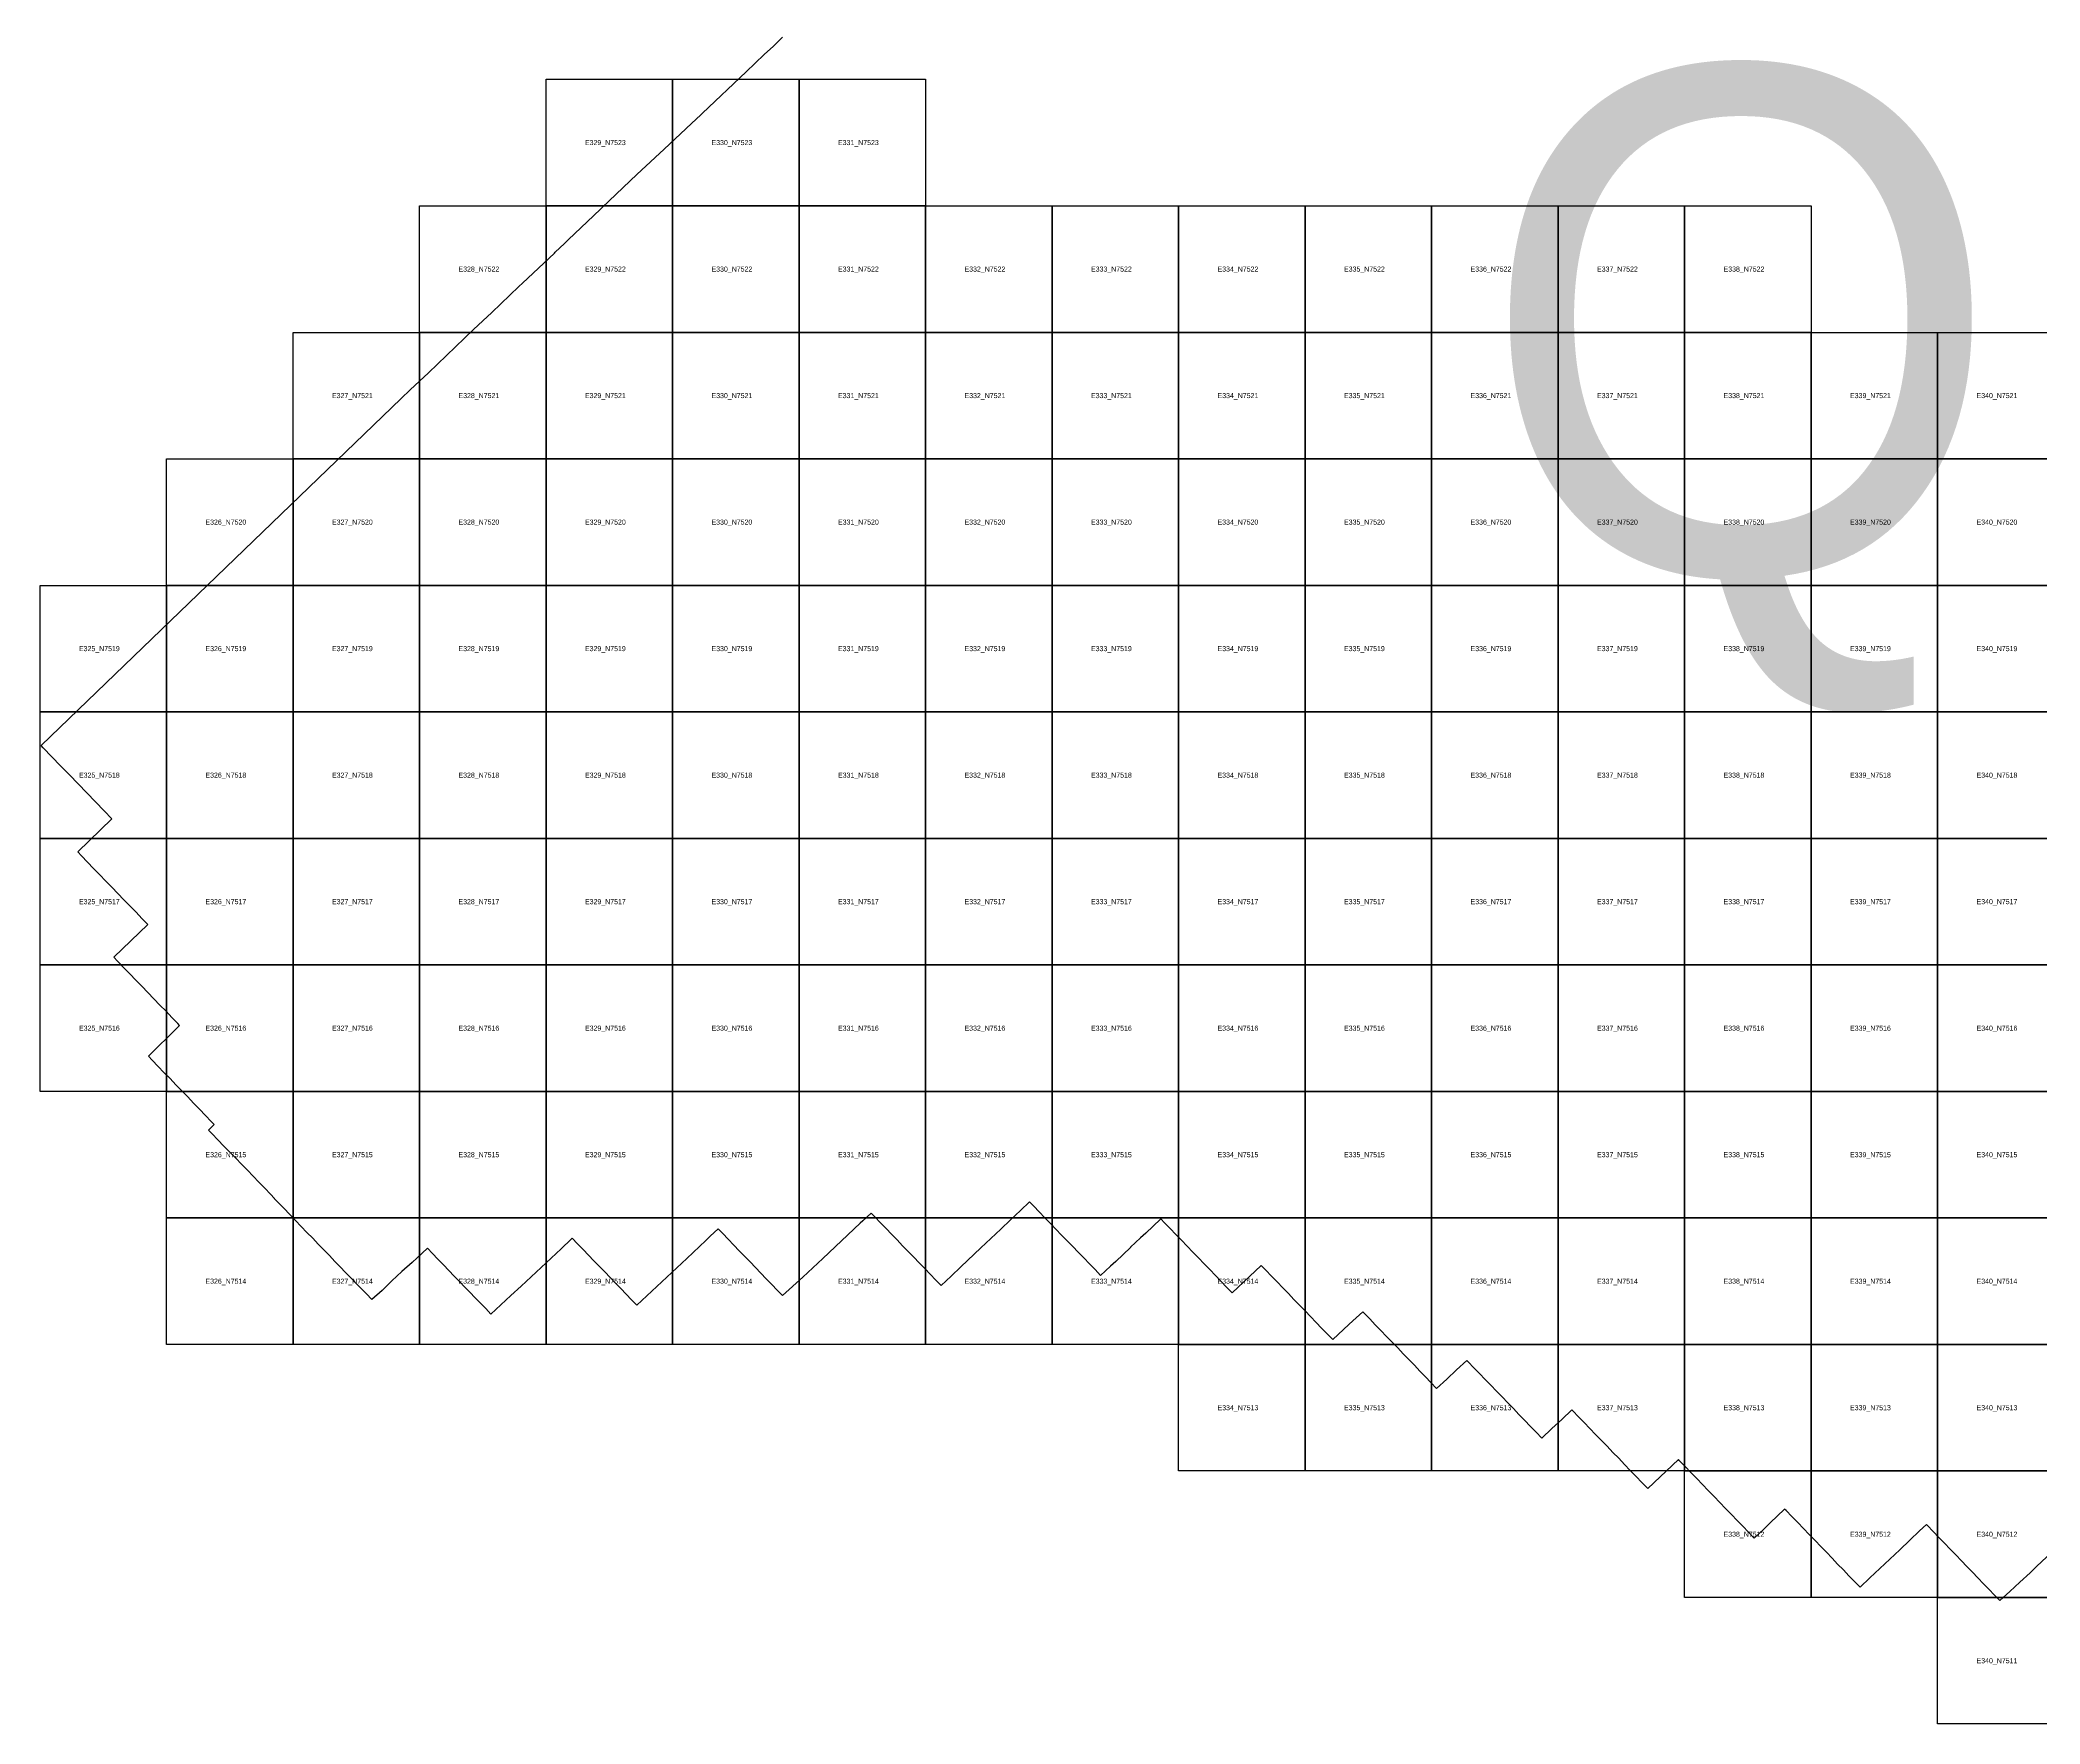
# Model space of a CAD drawing. Extents: x 325000 to 598009, y 7224244 to 7548663.
# Drawn here: x 325000 to 340809, y 7511000 to 7524311 of the extents above; entities that cross this region are included whole.
import ezdxf

# ---------------------------------------------------------------- set-up
doc = ezdxf.new("R2010")
doc.units = 0
doc.layers.add('Limpopo_1', color=7, linetype='Continuous')
doc.layers.add('Q', color=7, linetype='Continuous')

msp = doc.modelspace()

# ---------------------------------------------------------------- linework, layer by layer
at = {"layer": 'Limpopo_1'}
for points in [[(329000, 7523000), (329000, 7524000), (330000, 7524000), (330000, 7523000)], [(330000, 7523000), (330000, 7524000), (331000, 7524000), (331000, 7523000)], [(331000, 7523000), (331000, 7524000), (332000, 7524000), (332000, 7523000)], [(328000, 7522000), (328000, 7523000), (329000, 7523000), (329000, 7522000)], [(329000, 7522000), (329000, 7523000), (330000, 7523000), (330000, 7522000)], [(330000, 7522000), (330000, 7523000), (331000, 7523000), (331000, 7522000)], [(331000, 7522000), (331000, 7523000), (332000, 7523000), (332000, 7522000)], [(332000, 7522000), (332000, 7523000), (333000, 7523000), (333000, 7522000)], [(333000, 7522000), (333000, 7523000), (334000, 7523000), (334000, 7522000)], [(334000, 7522000), (334000, 7523000), (335000, 7523000), (335000, 7522000)], [(335000, 7522000), (335000, 7523000), (336000, 7523000), (336000, 7522000)], [(336000, 7522000), (336000, 7523000), (337000, 7523000), (337000, 7522000)], [(337000, 7522000), (337000, 7523000), (338000, 7523000), (338000, 7522000)], [(338000, 7522000), (338000, 7523000), (339000, 7523000), (339000, 7522000)], [(327000, 7521000), (327000, 7522000), (328000, 7522000), (328000, 7521000)], [(328000, 7521000), (328000, 7522000), (329000, 7522000), (329000, 7521000)], [(329000, 7521000), (329000, 7522000), (330000, 7522000), (330000, 7521000)], [(330000, 7521000), (330000, 7522000), (331000, 7522000), (331000, 7521000)], [(331000, 7521000), (331000, 7522000), (332000, 7522000), (332000, 7521000)], [(332000, 7521000), (332000, 7522000), (333000, 7522000), (333000, 7521000)], [(333000, 7521000), (333000, 7522000), (334000, 7522000), (334000, 7521000)], [(334000, 7521000), (334000, 7522000), (335000, 7522000), (335000, 7521000)], [(335000, 7521000), (335000, 7522000), (336000, 7522000), (336000, 7521000)], [(336000, 7521000), (336000, 7522000), (337000, 7522000), (337000, 7521000)], [(337000, 7521000), (337000, 7522000), (338000, 7522000), (338000, 7521000)], [(338000, 7521000), (338000, 7522000), (339000, 7522000), (339000, 7521000)], [(339000, 7521000), (339000, 7522000), (340000, 7522000), (340000, 7521000)], [(340000, 7521000), (340000, 7522000), (341000, 7522000), (341000, 7521000)], [(326000, 7520000), (326000, 7521000), (327000, 7521000), (327000, 7520000)], [(327000, 7520000), (327000, 7521000), (328000, 7521000), (328000, 7520000)], [(328000, 7520000), (328000, 7521000), (329000, 7521000), (329000, 7520000)], [(329000, 7520000), (329000, 7521000), (330000, 7521000), (330000, 7520000)], [(330000, 7520000), (330000, 7521000), (331000, 7521000), (331000, 7520000)], [(331000, 7520000), (331000, 7521000), (332000, 7521000), (332000, 7520000)], [(332000, 7520000), (332000, 7521000), (333000, 7521000), (333000, 7520000)], [(333000, 7520000), (333000, 7521000), (334000, 7521000), (334000, 7520000)], [(334000, 7520000), (334000, 7521000), (335000, 7521000), (335000, 7520000)], [(335000, 7520000), (335000, 7521000), (336000, 7521000), (336000, 7520000)], [(336000, 7520000), (336000, 7521000), (337000, 7521000), (337000, 7520000)], [(337000, 7520000), (337000, 7521000), (338000, 7521000), (338000, 7520000)], [(338000, 7520000), (338000, 7521000), (339000, 7521000), (339000, 7520000)], [(339000, 7520000), (339000, 7521000), (340000, 7521000), (340000, 7520000)], [(340000, 7520000), (340000, 7521000), (341000, 7521000), (341000, 7520000)], [(325000, 7519000), (325000, 7520000), (326000, 7520000), (326000, 7519000)], [(326000, 7519000), (326000, 7520000), (327000, 7520000), (327000, 7519000)], [(327000, 7519000), (327000, 7520000), (328000, 7520000), (328000, 7519000)], [(328000, 7519000), (328000, 7520000), (329000, 7520000), (329000, 7519000)], [(329000, 7519000), (329000, 7520000), (330000, 7520000), (330000, 7519000)], [(330000, 7519000), (330000, 7520000), (331000, 7520000), (331000, 7519000)], [(331000, 7519000), (331000, 7520000), (332000, 7520000), (332000, 7519000)], [(332000, 7519000), (332000, 7520000), (333000, 7520000), (333000, 7519000)], [(333000, 7519000), (333000, 7520000), (334000, 7520000), (334000, 7519000)], [(334000, 7519000), (334000, 7520000), (335000, 7520000), (335000, 7519000)], [(335000, 7519000), (335000, 7520000), (336000, 7520000), (336000, 7519000)], [(336000, 7519000), (336000, 7520000), (337000, 7520000), (337000, 7519000)], [(337000, 7519000), (337000, 7520000), (338000, 7520000), (338000, 7519000)], [(338000, 7519000), (338000, 7520000), (339000, 7520000), (339000, 7519000)], [(339000, 7519000), (339000, 7520000), (340000, 7520000), (340000, 7519000)], [(340000, 7519000), (340000, 7520000), (341000, 7520000), (341000, 7519000)], [(325000, 7518000), (325000, 7519000), (326000, 7519000), (326000, 7518000)], [(326000, 7518000), (326000, 7519000), (327000, 7519000), (327000, 7518000)], [(327000, 7518000), (327000, 7519000), (328000, 7519000), (328000, 7518000)], [(328000, 7518000), (328000, 7519000), (329000, 7519000), (329000, 7518000)], [(329000, 7518000), (329000, 7519000), (330000, 7519000), (330000, 7518000)], [(330000, 7518000), (330000, 7519000), (331000, 7519000), (331000, 7518000)], [(331000, 7518000), (331000, 7519000), (332000, 7519000), (332000, 7518000)], [(332000, 7518000), (332000, 7519000), (333000, 7519000), (333000, 7518000)], [(333000, 7518000), (333000, 7519000), (334000, 7519000), (334000, 7518000)], [(334000, 7518000), (334000, 7519000), (335000, 7519000), (335000, 7518000)], [(335000, 7518000), (335000, 7519000), (336000, 7519000), (336000, 7518000)], [(336000, 7518000), (336000, 7519000), (337000, 7519000), (337000, 7518000)], [(337000, 7518000), (337000, 7519000), (338000, 7519000), (338000, 7518000)], [(338000, 7518000), (338000, 7519000), (339000, 7519000), (339000, 7518000)], [(339000, 7518000), (339000, 7519000), (340000, 7519000), (340000, 7518000)], [(340000, 7518000), (340000, 7519000), (341000, 7519000), (341000, 7518000)], [(325000, 7517000), (325000, 7518000), (326000, 7518000), (326000, 7517000)], [(326000, 7517000), (326000, 7518000), (327000, 7518000), (327000, 7517000)], [(327000, 7517000), (327000, 7518000), (328000, 7518000), (328000, 7517000)], [(328000, 7517000), (328000, 7518000), (329000, 7518000), (329000, 7517000)], [(329000, 7517000), (329000, 7518000), (330000, 7518000), (330000, 7517000)], [(330000, 7517000), (330000, 7518000), (331000, 7518000), (331000, 7517000)], [(331000, 7517000), (331000, 7518000), (332000, 7518000), (332000, 7517000)], [(332000, 7517000), (332000, 7518000), (333000, 7518000), (333000, 7517000)], [(333000, 7517000), (333000, 7518000), (334000, 7518000), (334000, 7517000)], [(334000, 7517000), (334000, 7518000), (335000, 7518000), (335000, 7517000)], [(335000, 7517000), (335000, 7518000), (336000, 7518000), (336000, 7517000)], [(336000, 7517000), (336000, 7518000), (337000, 7518000), (337000, 7517000)], [(337000, 7517000), (337000, 7518000), (338000, 7518000), (338000, 7517000)], [(338000, 7517000), (338000, 7518000), (339000, 7518000), (339000, 7517000)], [(339000, 7517000), (339000, 7518000), (340000, 7518000), (340000, 7517000)], [(340000, 7517000), (340000, 7518000), (341000, 7518000), (341000, 7517000)], [(325000, 7516000), (325000, 7517000), (326000, 7517000), (326000, 7516000)], [(326000, 7516000), (326000, 7517000), (327000, 7517000), (327000, 7516000)], [(327000, 7516000), (327000, 7517000), (328000, 7517000), (328000, 7516000)], [(328000, 7516000), (328000, 7517000), (329000, 7517000), (329000, 7516000)], [(329000, 7516000), (329000, 7517000), (330000, 7517000), (330000, 7516000)], [(330000, 7516000), (330000, 7517000), (331000, 7517000), (331000, 7516000)], [(331000, 7516000), (331000, 7517000), (332000, 7517000), (332000, 7516000)], [(332000, 7516000), (332000, 7517000), (333000, 7517000), (333000, 7516000)], [(333000, 7516000), (333000, 7517000), (334000, 7517000), (334000, 7516000)], [(334000, 7516000), (334000, 7517000), (335000, 7517000), (335000, 7516000)], [(335000, 7516000), (335000, 7517000), (336000, 7517000), (336000, 7516000)], [(336000, 7516000), (336000, 7517000), (337000, 7517000), (337000, 7516000)], [(337000, 7516000), (337000, 7517000), (338000, 7517000), (338000, 7516000)], [(338000, 7516000), (338000, 7517000), (339000, 7517000), (339000, 7516000)], [(339000, 7516000), (339000, 7517000), (340000, 7517000), (340000, 7516000)], [(340000, 7516000), (340000, 7517000), (341000, 7517000), (341000, 7516000)], [(326000, 7515000), (326000, 7516000), (327000, 7516000), (327000, 7515000)], [(327000, 7515000), (327000, 7516000), (328000, 7516000), (328000, 7515000)], [(328000, 7515000), (328000, 7516000), (329000, 7516000), (329000, 7515000)], [(329000, 7515000), (329000, 7516000), (330000, 7516000), (330000, 7515000)], [(330000, 7515000), (330000, 7516000), (331000, 7516000), (331000, 7515000)], [(331000, 7515000), (331000, 7516000), (332000, 7516000), (332000, 7515000)], [(332000, 7515000), (332000, 7516000), (333000, 7516000), (333000, 7515000)], [(333000, 7515000), (333000, 7516000), (334000, 7516000), (334000, 7515000)], [(334000, 7515000), (334000, 7516000), (335000, 7516000), (335000, 7515000)], [(335000, 7515000), (335000, 7516000), (336000, 7516000), (336000, 7515000)], [(336000, 7515000), (336000, 7516000), (337000, 7516000), (337000, 7515000)], [(337000, 7515000), (337000, 7516000), (338000, 7516000), (338000, 7515000)], [(338000, 7515000), (338000, 7516000), (339000, 7516000), (339000, 7515000)], [(339000, 7515000), (339000, 7516000), (340000, 7516000), (340000, 7515000)], [(340000, 7515000), (340000, 7516000), (341000, 7516000), (341000, 7515000)], [(326000, 7514000), (326000, 7515000), (327000, 7515000), (327000, 7514000)], [(327000, 7514000), (327000, 7515000), (328000, 7515000), (328000, 7514000)], [(328000, 7514000), (328000, 7515000), (329000, 7515000), (329000, 7514000)], [(329000, 7514000), (329000, 7515000), (330000, 7515000), (330000, 7514000)], [(330000, 7514000), (330000, 7515000), (331000, 7515000), (331000, 7514000)], [(331000, 7514000), (331000, 7515000), (332000, 7515000), (332000, 7514000)], [(332000, 7514000), (332000, 7515000), (333000, 7515000), (333000, 7514000)], [(333000, 7514000), (333000, 7515000), (334000, 7515000), (334000, 7514000)], [(334000, 7514000), (334000, 7515000), (335000, 7515000), (335000, 7514000)], [(335000, 7514000), (335000, 7515000), (336000, 7515000), (336000, 7514000)], [(336000, 7514000), (336000, 7515000), (337000, 7515000), (337000, 7514000)], [(337000, 7514000), (337000, 7515000), (338000, 7515000), (338000, 7514000)], [(338000, 7514000), (338000, 7515000), (339000, 7515000), (339000, 7514000)], [(339000, 7514000), (339000, 7515000), (340000, 7515000), (340000, 7514000)], [(340000, 7514000), (340000, 7515000), (341000, 7515000), (341000, 7514000)], [(334000, 7513000), (334000, 7514000), (335000, 7514000), (335000, 7513000)], [(335000, 7513000), (335000, 7514000), (336000, 7514000), (336000, 7513000)], [(336000, 7513000), (336000, 7514000), (337000, 7514000), (337000, 7513000)], [(337000, 7513000), (337000, 7514000), (338000, 7514000), (338000, 7513000)], [(338000, 7513000), (338000, 7514000), (339000, 7514000), (339000, 7513000)], [(339000, 7513000), (339000, 7514000), (340000, 7514000), (340000, 7513000)], [(340000, 7513000), (340000, 7514000), (341000, 7514000), (341000, 7513000)], [(338000, 7512000), (338000, 7513000), (339000, 7513000), (339000, 7512000)], [(339000, 7512000), (339000, 7513000), (340000, 7513000), (340000, 7512000)], [(340000, 7512000), (340000, 7513000), (341000, 7513000), (341000, 7512000)], [(340000, 7511000), (340000, 7512000), (341000, 7512000), (341000, 7511000)]]:
    msp.add_lwpolyline(points, close=True, dxfattribs=at)
at = {"layer": 'Q'}
msp.add_lwpolyline([(341126, 7512567), (340785, 7512248), (340731, 7512196), (340651, 7512122), (340572, 7512048), (340493, 7511975), (340450, 7512019), (340406, 7512065), (340363, 7512109), (340319, 7512155), (340276, 7512200), (340231, 7512245), (340188, 7512291), (340143, 7512337), (340099, 7512383), (340054, 7512429), (340010, 7512475), (339965, 7512522), (339920, 7512569), (339911, 7512578), (339857, 7512528), (339780, 7512452), (339702, 7512377), (339465, 7512156), (339387, 7512081), (339343, 7512127), (339299, 7512172), (339255, 7512218), (339210, 7512264), (339166, 7512311), (339121, 7512357), (339076, 7512404), (339031, 7512451), (338985, 7512498), (338940, 7512545), (338895, 7512592), (338849, 7512639), (338803, 7512687), (338791, 7512699), (338677, 7512590), (338629, 7512543), (338550, 7512469), (338505, 7512516), (338460, 7512563), (338416, 7512609), (338370, 7512656), (338324, 7512704), (338279, 7512751), (338233, 7512798), (338187, 7512846), (338141, 7512893), (338096, 7512941), (338050, 7512989), (338004, 7513036), (337958, 7513084), (337951, 7513091), (337709, 7512862), (337663, 7512910), (337617, 7512957), (337571, 7513005), (337526, 7513052), (337479, 7513100), (337434, 7513147), (337388, 7513195), (337343, 7513242), (337297, 7513289), (337252, 7513336), (337207, 7513382), (337162, 7513429), (337117, 7513476), (337110, 7513483), (337109, 7513482), (337029, 7513408), (336950, 7513335), (336872, 7513259), (336826, 7513307), (336780, 7513354), (336736, 7513400), (336691, 7513447), (336647, 7513493), (336602, 7513539), (336557, 7513585), (336513, 7513631), (336468, 7513678), (336424, 7513724), (336379, 7513770), (336335, 7513816), (336290, 7513862), (336279, 7513874), (336198, 7513800), (336120, 7513725), (336040, 7513653), (335995, 7513699), (335952, 7513744), (335908, 7513790), (335864, 7513835), (335820, 7513881), (335776, 7513926), (335732, 7513972), (335688, 7514018), (335643, 7514064), (335599, 7514110), (335555, 7514156), (335511, 7514202), (335466, 7514248), (335456, 7514258), (335378, 7514186), (335346, 7514157), (335219, 7514039), (335176, 7514083), (335131, 7514129), (335088, 7514174), (335044, 7514220), (335000, 7514265), (334956, 7514311), (334912, 7514356), (334868, 7514402), (334824, 7514448), (334779, 7514494), (334735, 7514541), (334690, 7514587), (334653, 7514625), (334423, 7514409), (334379, 7514454), (334335, 7514500), (334291, 7514546), (334246, 7514592), (334202, 7514638), (334158, 7514684), (334113, 7514730), (334068, 7514777), (334023, 7514823), (333979, 7514870), (333934, 7514916), (333889, 7514962), (333861, 7514992), (333858, 7514990), (333740, 7514879), (333700, 7514842), (333621, 7514768), (333620, 7514767), (333503, 7514657), (333463, 7514620), (333384, 7514546), (333340, 7514592), (333295, 7514638), (333251, 7514684), (333207, 7514729), (333164, 7514774), (333119, 7514820), (333075, 7514865), (333031, 7514911), (332987, 7514957), (332943, 7515002), (332899, 7515048), (332855, 7515094), (332822, 7515128), (332751, 7515060), (332672, 7514986), (332594, 7514912), (332515, 7514837), (332436, 7514763), (332332, 7514664), (332280, 7514614), (332202, 7514539), (332124, 7514465), (332081, 7514509), (332037, 7514555), (331994, 7514600), (331950, 7514645), (331907, 7514690), (331863, 7514735), (331819, 7514780), (331776, 7514826), (331732, 7514871), (331688, 7514917), (331644, 7514962), (331599, 7515008), (331570, 7515039), (331504, 7514977), (331484, 7514958), (331188, 7514680), (331109, 7514606), (331029, 7514533), (331029, 7514532), (330870, 7514386), (330827, 7514430), (330784, 7514475), (330741, 7514519), (330698, 7514563), (330656, 7514608), (330613, 7514652), (330570, 7514697), (330527, 7514741), (330484, 7514786), (330440, 7514831), (330397, 7514876), (330360, 7514914), (330298, 7514855), (330270, 7514829), (330263, 7514822), (330113, 7514680), (330034, 7514606), (329955, 7514532), (329876, 7514459), (329797, 7514385), (329719, 7514310), (329676, 7514354), (329634, 7514398), (329591, 7514442), (329549, 7514485), (329506, 7514530), (329464, 7514574), (329421, 7514618), (329378, 7514662), (329336, 7514707), (329293, 7514751), (329250, 7514796), (329207, 7514840), (329198, 7514832), (329120, 7514757), (329041, 7514683), (328961, 7514609), (328882, 7514535), (328803, 7514461), (328723, 7514388), (328644, 7514313), (328564, 7514240), (328523, 7514283), (328482, 7514326), (328439, 7514369), (328398, 7514412), (328357, 7514454), (328315, 7514498), (328273, 7514541), (328231, 7514585), (328189, 7514629), (328146, 7514673), (328103, 7514718), (328063, 7514760), (328021, 7514722), (327942, 7514649), (327861, 7514576), (327780, 7514504), (327704, 7514427), (327623, 7514355), (327581, 7514399), (327541, 7514439), (327500, 7514483), (327459, 7514525), (327416, 7514569), (327374, 7514613), (327331, 7514657), (327288, 7514702), (327244, 7514747), (327200, 7514793), (327156, 7514839), (327110, 7514886), (327065, 7514933), (327019, 7514981), (326974, 7515028), (326927, 7515076), (326882, 7515123), (326852, 7515153), (326853, 7515154), (326821, 7515188), (326776, 7515235), (326730, 7515282), (326684, 7515329), (326639, 7515377), (326593, 7515424), (326547, 7515472), (326500, 7515520), (326454, 7515568), (326407, 7515617), (326361, 7515664), (326331, 7515695), (326377, 7515739), (326353, 7515763), (326307, 7515811), (326261, 7515859), (326214, 7515907), (326168, 7515956), (326121, 7516004), (326075, 7516052), (326028, 7516101), (325980, 7516150), (325934, 7516198), (325886, 7516248), (325857, 7516278), (325934, 7516354), (326011, 7516430), (326037, 7516455), (326104, 7516521), (326090, 7516536), (326043, 7516585), (325996, 7516634), (325948, 7516683), (325901, 7516732), (325853, 7516781), (325804, 7516832), (325758, 7516880), (325710, 7516929), (325661, 7516980), (325613, 7517030), (325583, 7517061), (325852, 7517320), (325806, 7517367), (325759, 7517416), (325711, 7517466), (325663, 7517515), (325615, 7517565), (325567, 7517614), (325519, 7517664), (325472, 7517713), (325424, 7517763), (325376, 7517813), (325328, 7517862), (325298, 7517893), (325569, 7518154), (325507, 7518218), (325438, 7518289), (325369, 7518361), (325301, 7518432), (325232, 7518503), (325163, 7518574), (325094, 7518645), (325026, 7518717), (325010, 7518733), (327854, 7521478), (327927, 7521545), (327999, 7521613), (328070, 7521681), (328142, 7521749), (328213, 7521817), (328285, 7521885), (328356, 7521954), (328428, 7522022), (328500, 7522090), (328571, 7522158), (328643, 7522226), (328715, 7522294), (328786, 7522362), (328815, 7522389), (329066, 7522627), (329073, 7522634), (329145, 7522702), (329174, 7522730), (329378, 7522924), (329431, 7522974), (329445, 7522988), (329718, 7523247), (329863, 7523381), (329934, 7523449), (330151, 7523651), (330223, 7523719), (330237, 7523733), (330581, 7524060), (330653, 7524127), (330725, 7524195), (330797, 7524263), (330868, 7524332)], dxfattribs=at)

# ---------------------------------------------------------------- texts
msp.add_text('Q', height=4000).set_placement((336366, 7520093))
at = {"layer": 'Limpopo_1'}
for s, p in [('E329_N7523', (329308, 7523480)), ('E330_N7523', (330308, 7523480)), ('E331_N7523', (331308, 7523480)), ('E328_N7522', (328308, 7522480)), ('E329_N7522', (329308, 7522480)), ('E330_N7522', (330308, 7522480)), ('E331_N7522', (331308, 7522480)), ('E332_N7522', (332308, 7522480)), ('E333_N7522', (333308, 7522480)), ('E334_N7522', (334308, 7522480)), ('E335_N7522', (335308, 7522480)), ('E336_N7522', (336308, 7522480)), ('E337_N7522', (337308, 7522480)), ('E338_N7522', (338308, 7522480)), ('E327_N7521', (327308, 7521480)), ('E328_N7521', (328308, 7521480)), ('E329_N7521', (329308, 7521480)), ('E330_N7521', (330308, 7521480)), ('E331_N7521', (331308, 7521480)), ('E332_N7521', (332308, 7521480)), ('E333_N7521', (333308, 7521480)), ('E334_N7521', (334308, 7521480)), ('E335_N7521', (335308, 7521480)), ('E336_N7521', (336308, 7521480)), ('E337_N7521', (337308, 7521480)), ('E338_N7521', (338308, 7521480)), ('E339_N7521', (339308, 7521480)), ('E340_N7521', (340308, 7521480)), ('E326_N7520', (326308, 7520480)), ('E327_N7520', (327308, 7520480)), ('E328_N7520', (328308, 7520480)), ('E329_N7520', (329308, 7520480)), ('E330_N7520', (330308, 7520480)), ('E331_N7520', (331308, 7520480)), ('E332_N7520', (332308, 7520480)), ('E333_N7520', (333308, 7520480)), ('E334_N7520', (334308, 7520480)), ('E335_N7520', (335308, 7520480)), ('E336_N7520', (336308, 7520480)), ('E337_N7520', (337308, 7520480)), ('E338_N7520', (338308, 7520480)), ('E339_N7520', (339308, 7520480)), ('E340_N7520', (340308, 7520480)), ('E325_N7519', (325308, 7519480)), ('E326_N7519', (326308, 7519480)), ('E327_N7519', (327308, 7519480)), ('E328_N7519', (328308, 7519480)), ('E329_N7519', (329308, 7519480)), ('E330_N7519', (330308, 7519480)), ('E331_N7519', (331308, 7519480)), ('E332_N7519', (332308, 7519480)), ('E333_N7519', (333308, 7519480)), ('E334_N7519', (334308, 7519480)), ('E335_N7519', (335308, 7519480)), ('E336_N7519', (336308, 7519480)), ('E337_N7519', (337308, 7519480)), ('E338_N7519', (338308, 7519480)), ('E339_N7519', (339308, 7519480)), ('E340_N7519', (340308, 7519480)), ('E325_N7518', (325308, 7518480)), ('E326_N7518', (326308, 7518480)), ('E327_N7518', (327308, 7518480)), ('E328_N7518', (328308, 7518480)), ('E329_N7518', (329308, 7518480)), ('E330_N7518', (330308, 7518480)), ('E331_N7518', (331308, 7518480)), ('E332_N7518', (332308, 7518480)), ('E333_N7518', (333308, 7518480)), ('E334_N7518', (334308, 7518480)), ('E335_N7518', (335308, 7518480)), ('E336_N7518', (336308, 7518480)), ('E337_N7518', (337308, 7518480)), ('E338_N7518', (338308, 7518480)), ('E339_N7518', (339308, 7518480)), ('E340_N7518', (340308, 7518480)), ('E325_N7517', (325308, 7517480)), ('E326_N7517', (326308, 7517480)), ('E327_N7517', (327308, 7517480)), ('E328_N7517', (328308, 7517480)), ('E329_N7517', (329308, 7517480)), ('E330_N7517', (330308, 7517480)), ('E331_N7517', (331308, 7517480)), ('E332_N7517', (332308, 7517480)), ('E333_N7517', (333308, 7517480)), ('E334_N7517', (334308, 7517480)), ('E335_N7517', (335308, 7517480)), ('E336_N7517', (336308, 7517480)), ('E337_N7517', (337308, 7517480)), ('E338_N7517', (338308, 7517480)), ('E339_N7517', (339308, 7517480)), ('E340_N7517', (340308, 7517480)), ('E325_N7516', (325308, 7516480)), ('E326_N7516', (326308, 7516480)), ('E327_N7516', (327308, 7516480)), ('E328_N7516', (328308, 7516480)), ('E329_N7516', (329308, 7516480)), ('E330_N7516', (330308, 7516480)), ('E331_N7516', (331308, 7516480)), ('E332_N7516', (332308, 7516480)), ('E333_N7516', (333308, 7516480)), ('E334_N7516', (334308, 7516480)), ('E335_N7516', (335308, 7516480)), ('E336_N7516', (336308, 7516480)), ('E337_N7516', (337308, 7516480)), ('E338_N7516', (338308, 7516480)), ('E339_N7516', (339308, 7516480)), ('E340_N7516', (340308, 7516480)), ('E326_N7515', (326308, 7515480)), ('E327_N7515', (327308, 7515480)), ('E328_N7515', (328308, 7515480)), ('E329_N7515', (329308, 7515480)), ('E330_N7515', (330308, 7515480)), ('E331_N7515', (331308, 7515480)), ('E332_N7515', (332308, 7515480)), ('E333_N7515', (333308, 7515480)), ('E334_N7515', (334308, 7515480)), ('E335_N7515', (335308, 7515480)), ('E336_N7515', (336308, 7515480)), ('E337_N7515', (337308, 7515480)), ('E338_N7515', (338308, 7515480)), ('E339_N7515', (339308, 7515480)), ('E340_N7515', (340308, 7515480)), ('E326_N7514', (326308, 7514480)), ('E327_N7514', (327308, 7514480)), ('E328_N7514', (328308, 7514480)), ('E329_N7514', (329308, 7514480)), ('E330_N7514', (330308, 7514480)), ('E331_N7514', (331308, 7514480)), ('E332_N7514', (332308, 7514480)), ('E333_N7514', (333308, 7514480)), ('E334_N7514', (334308, 7514480)), ('E335_N7514', (335308, 7514480)), ('E336_N7514', (336308, 7514480)), ('E337_N7514', (337308, 7514480)), ('E338_N7514', (338308, 7514480)), ('E339_N7514', (339308, 7514480)), ('E340_N7514', (340308, 7514480)), ('E334_N7513', (334308, 7513480)), ('E335_N7513', (335308, 7513480)), ('E336_N7513', (336308, 7513480)), ('E337_N7513', (337308, 7513480)), ('E338_N7513', (338308, 7513480)), ('E339_N7513', (339308, 7513480)), ('E340_N7513', (340308, 7513480)), ('E338_N7512', (338308, 7512480)), ('E339_N7512', (339308, 7512480)), ('E340_N7512', (340308, 7512480)), ('E340_N7511', (340308, 7511480))]:
    msp.add_text(s, height=40, dxfattribs=at).set_placement(p)

doc.saveas('drawing.dxf')
